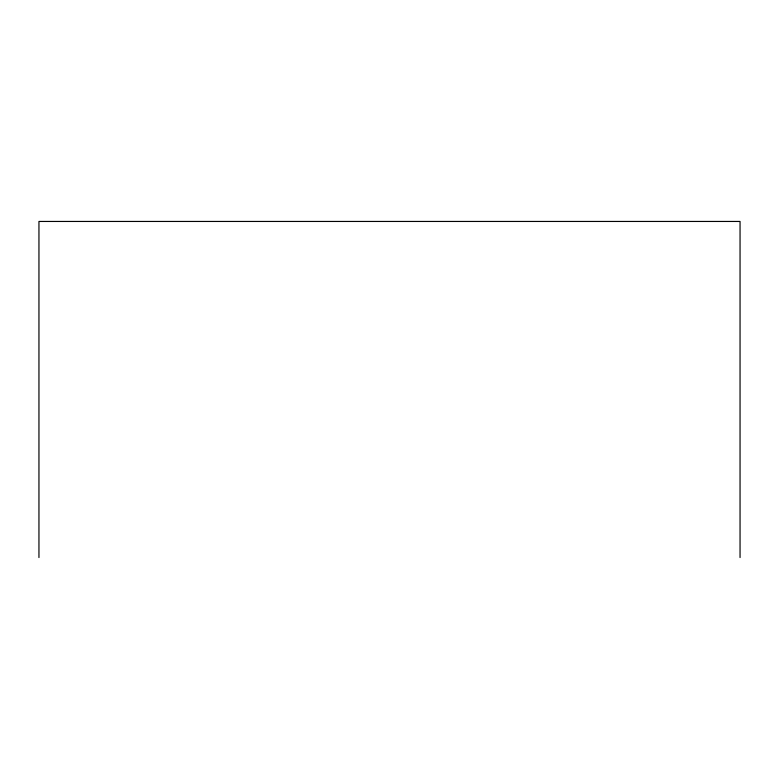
<?xml version="1.0" encoding="UTF-8"?>
<svg xmlns="http://www.w3.org/2000/svg" width="779" height="779" viewBox="0 0 779 779"><rect width="100%" height="100%" fill="white"/><g stroke="black" fill="none" stroke-linecap="round" stroke-linejoin="round"><path stroke-width="1.17" d="M740.05 557.55L740.05 221.45L38.95 221.45L38.95 557.55"/></g></svg>
